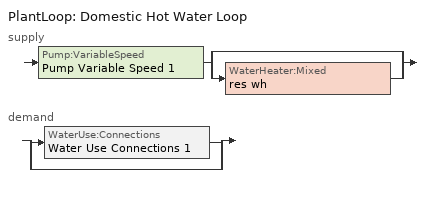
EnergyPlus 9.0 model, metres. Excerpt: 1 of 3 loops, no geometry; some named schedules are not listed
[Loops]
PlantLoop 'Domestic Hot Water Loop'
 supply: Pump:VariableSpeed 'Pump Variable Speed 1' > split
  | bypass
  | WaterHeater:Mixed 'res wh'
 demand: split
  | WaterUse:Connections 'Water Use Connections 1'
  | bypass
[PlantLoop]
Domestic Hot Water Loop: Fluid Type=Water; Plant Equipment Operation Scheme=Domestic Hot Water Loop Operation Schemes; Maximum Loop Temperature {C}=100; Minimum Loop Temperature {C}=0; Maximum Loop Flow Rate {m3/s}=0.01; Minimum Loop Flow Rate {m3/s}=0; Plant Loop Volume {m3}=0.003; Load Distribution Scheme=Optimal; Plant Loop Demand Calculation Scheme=SingleSetpoint
[Sizing:Plant]
Domestic Hot Water Loop: Loop Type=Heating; Design Loop Exit Temperature {C}=52.6667; Loop Design Temperature Difference {deltaC}=5.55556; Sizing Option=NonCoincident; Zone Timesteps in Averaging Window=1; Coincident Sizing Factor Mode=None
[Pump:VariableSpeed]
Pump Variable Speed 1: Design Maximum Flow Rate {m3/s}=0.01; Design Pump Head {Pa}=1; Design Power Consumption {W}=0; Motor Efficiency=1; Fraction of Motor Inefficiencies to Fluid Stream=0; Coefficient 1 of the Part Load Performance Curve=0; Coefficient 2 of the Part Load Performance Curve=1; Coefficient 3 of the Part Load Performance Curve=0; Coefficient 4 of the Part Load Performance Curve=0; Design Minimum Flow Rate {m3/s}=0; Pump Control Type=Intermittent; Skin Loss Radiative Fraction=0.5; Design Power Sizing Method=PowerPerFlowPerPressure; Design Electric Power per Unit Flow Rate {W/(m3/s)}=348701.1; Design Shaft Power per Unit Flow Rate per Unit Head=1.28205; Design Minimum Flow Rate Fraction=0
[WaterHeater:Mixed]
res wh: Tank Volume {m3}=0.136275; Setpoint Temperature Schedule=WH Setpoint Temp; Deadband Temperature Difference {deltaC}=2; Maximum Temperature Limit {C}=99; Heater Control Type=Cycle; Heater Maximum Capacity {W}=5500; Heater Minimum Capacity {W}=0; Heater Ignition Minimum Flow Rate {m3/s}=0; Heater Ignition Delay {s}=0; Heater Fuel Type=Electricity; Heater Thermal Efficiency=1; Off Cycle Parasitic Fuel Consumption Rate {W}=0; Off Cycle Parasitic Fuel Type=Electricity; Off Cycle Parasitic Heat Fraction to Tank=0; On Cycle Parasitic Fuel Consumption Rate {W}=0; On Cycle Parasitic Fuel Type=Electricity; On Cycle Parasitic Heat Fraction to Tank=0; Ambient Temperature Indicator=Zone; Ambient Temperature Zone=living; Off Cycle Loss Coefficient to Ambient Temperature {W/K}=1.20791; Off Cycle Loss Fraction to Zone=1; On Cycle Loss Coefficient to Ambient Temperature {W/K}=1.20791; On Cycle Loss Fraction to Zone=1; Use Side Effectiveness=1; Source Side Effectiveness=1; Use Side Design Flow Rate {m3/s}=Autosize; Source Side Design Flow Rate {m3/s}=Autosize; Indirect Water Heating Recovery Time {hr}=1.5; Source Side Flow Control Mode=IndirectHeatPrimarySetpoint
[SetpointManager:Scheduled]
Setpoint Manager Scheduled 1: Control Variable=Temperature; Schedule=dhw temp
[WaterUse:Connections]
Water Use Connections 1: Water Use Equipment Name 1=res cw; Water Use Equipment Name 2=res dw; Water Use Equipment Name 3=res shower; Water Use Equipment Name 4=res hot water distribution
[WaterUse:Equipment] Target Temperature Schedule=WH Setpoint Temp
Name | Peak Flow Rate {m3/s} | Flow Rate Fraction Schedule
res cw | 3.09357e-07 | Hot Water Draw Profile
res dw | 3.40478e-07 | Hot Water Draw Profile
res hot water distribution | 1.23954e-06 | Mixed Water Draw Profile
[PlantEquipmentOperationSchemes]
Domestic Hot Water Loop Operation Schemes: Control Scheme Object Type 1=PlantEquipmentOperation:HeatingLoad; Control Scheme Name 1=Domestic Hot Water Loop Heating Operation Scheme; Control Scheme Schedule Name 1=Always On Discrete
[PlantEquipmentOperation:HeatingLoad]
Domestic Hot Water Loop Heating Operation Scheme: Load Range Lower Limit 1 {W}=0; Load Range Upper Limit 1 {W}=1000000000; Range Equipment List Name 1=Domestic Hot Water Loop Heating Equipment List
[PlantEquipmentList]
Domestic Hot Water Loop Heating Equipment List: WaterHeater:Mixed, res wh
[Schedule:Day:Interval]
res shower allday1; res shower allday10; res shower allday11; res shower allday12; res shower allday2; res shower allday3; res shower allday4; res shower allday5; res shower allday6; res shower allday7; res shower allday8; res shower allday9: No, 01:00, 0.123457, 02:00, 0.0740741, 03:00, 0.0493827, 04:00, 0.0246914, 05:00, 0.0493827, 06:00, 0.0740741, 07:00, 0.197531, 08:00, 0.395062, 09:00, 0.592593, 10:00, 0.839506, 11:00, 0.962963, 12:00, 1, 13:00, 0.91358, 14:00, 0.82716, 15:00, 0.703704, 16:00, 0.753086, 17:00, 0.679012, 18:00, 0.666667, 20:00, 0.62963, 21:00, 0.641975, 22:00, 0.666667, 23:00, 0.54321, 24:00, 0.296296
Schedule Day 10: No, 24:00, 0
[Schedule:Week:Daily]
res shower Week Rule - Jan1-Jan6: Schedule Day 10, res shower allday1, res shower allday1, res shower allday1, res shower allday1, res shower allday1, res shower allday1, Schedule Day 10, Schedule Day 10, Schedule Day 10, Schedule Day 10, Schedule Day 10
res shower Week Rule - Jan7-Jan27: res shower allday1, res shower allday1, res shower allday1, res shower allday1, res shower allday1, res shower allday1, res shower allday1, Schedule Day 10, Schedule Day 10, Schedule Day 10, Schedule Day 10, Schedule Day 10
res shower Week Rule - Jan28-Feb3: res shower allday1, res shower allday1, res shower allday1, res shower allday1, res shower allday2, res shower allday2, res shower allday2, Schedule Day 10, Schedule Day 10, Schedule Day 10, Schedule Day 10, Schedule Day 10
res shower Week Rule - Feb4-Feb24: res shower allday2, res shower allday2, res shower allday2, res shower allday2, res shower allday2, res shower allday2, res shower allday2, Schedule Day 10, Schedule Day 10, Schedule Day 10, Schedule Day 10, Schedule Day 10
res shower Week Rule - Feb25-Mar3: res shower allday2, res shower allday2, res shower allday2, res shower allday2, res shower allday3, res shower allday3, res shower allday3, Schedule Day 10, Schedule Day 10, Schedule Day 10, Schedule Day 10, Schedule Day 10
res shower Week Rule - Mar4-Mar31: res shower allday3, res shower allday3, res shower allday3, res shower allday3, res shower allday3, res shower allday3, res shower allday3, Schedule Day 10, Schedule Day 10, Schedule Day 10, Schedule Day 10, Schedule Day 10
res shower Week Rule - Apr1-Apr28: res shower allday4, res shower allday4, res shower allday4, res shower allday4, res shower allday4, res shower allday4, res shower allday4, Schedule Day 10, Schedule Day 10, Schedule Day 10, Schedule Day 10, Schedule Day 10
res shower Week Rule - Apr29-May5: res shower allday4, res shower allday4, res shower allday5, res shower allday5, res shower allday5, res shower allday5, res shower allday5, Schedule Day 10, Schedule Day 10, Schedule Day 10, Schedule Day 10, Schedule Day 10
res shower Week Rule - May6-May26: res shower allday5, res shower allday5, res shower allday5, res shower allday5, res shower allday5, res shower allday5, res shower allday5, Schedule Day 10, Schedule Day 10, Schedule Day 10, Schedule Day 10, Schedule Day 10
res shower Week Rule - May27-Jun2: res shower allday5, res shower allday5, res shower allday5, res shower allday5, res shower allday5, res shower allday6, res shower allday6, Schedule Day 10, Schedule Day 10, Schedule Day 10, Schedule Day 10, Schedule Day 10
res shower Week Rule - Jun3-Jun30: res shower allday6, res shower allday6, res shower allday6, res shower allday6, res shower allday6, res shower allday6, res shower allday6, Schedule Day 10, Schedule Day 10, Schedule Day 10, Schedule Day 10, Schedule Day 10
res shower Week Rule - Jul1-Jul28: res shower allday7, res shower allday7, res shower allday7, res shower allday7, res shower allday7, res shower allday7, res shower allday7, Schedule Day 10, Schedule Day 10, Schedule Day 10, Schedule Day 10, Schedule Day 10
res shower Week Rule - Jul29-Aug4: res shower allday7, res shower allday7, res shower allday7, res shower allday8, res shower allday8, res shower allday8, res shower allday8, Schedule Day 10, Schedule Day 10, Schedule Day 10, Schedule Day 10, Schedule Day 10
res shower Week Rule - Aug5-Aug25: res shower allday8, res shower allday8, res shower allday8, res shower allday8, res shower allday8, res shower allday8, res shower allday8, Schedule Day 10, Schedule Day 10, Schedule Day 10, Schedule Day 10, Schedule Day 10
res shower Week Rule - Aug26-Sep1: res shower allday8, res shower allday8, res shower allday8, res shower allday8, res shower allday8, res shower allday8, res shower allday9, Schedule Day 10, Schedule Day 10, Schedule Day 10, Schedule Day 10, Schedule Day 10
res shower Week Rule - Sep2-Sep29: res shower allday9, res shower allday9, res shower allday9, res shower allday9, res shower allday9, res shower allday9, res shower allday9, Schedule Day 10, Schedule Day 10, Schedule Day 10, Schedule Day 10, Schedule Day 10
res shower Week Rule - Sep30-Oct6: res shower allday9, res shower allday10, res shower allday10, res shower allday10, res shower allday10, res shower allday10, res shower allday10, Schedule Day 10, Schedule Day 10, Schedule Day 10, Schedule Day 10, Schedule Day 10
res shower Week Rule - Oct7-Oct27: res shower allday10, res shower allday10, res shower allday10, res shower allday10, res shower allday10, res shower allday10, res shower allday10, Schedule Day 10, Schedule Day 10, Schedule Day 10, Schedule Day 10, Schedule Day 10
res shower Week Rule - Oct28-Nov3: res shower allday10, res shower allday10, res shower allday10, res shower allday10, res shower allday11, res shower allday11, res shower allday11, Schedule Day 10, Schedule Day 10, Schedule Day 10, Schedule Day 10, Schedule Day 10
res shower Week Rule - Nov4-Nov24: res shower allday11, res shower allday11, res shower allday11, res shower allday11, res shower allday11, res shower allday11, res shower allday11, Schedule Day 10, Schedule Day 10, Schedule Day 10, Schedule Day 10, Schedule Day 10
res shower Week Rule - Nov25-Dec1: res shower allday11, res shower allday11, res shower allday11, res shower allday11, res shower allday11, res shower allday11, res shower allday12, Schedule Day 10, Schedule Day 10, Schedule Day 10, Schedule Day 10, Schedule Day 10
res shower Week Rule - Dec2-Dec31: res shower allday12, res shower allday12, res shower allday12, res shower allday12, res shower allday12, res shower allday12, res shower allday12, Schedule Day 10, Schedule Day 10, Schedule Day 10, Schedule Day 10, Schedule Day 10
[Schedule:Year]
res shower: res shower Week Rule - Jan1-Jan6, 1, 1, 1, 6, res shower Week Rule - Jan7-Jan27, 1, 7, 1, 27, res shower Week Rule - Jan28-Feb3, 1, 28, 2, 3, res shower Week Rule - Feb4-Feb24, 2, 4, 2, 24, res shower Week Rule - Feb25-Mar3, 2, 25, 3, 3, res shower Week Rule - Mar4-Mar31, 3, 4, 3, 31, res shower Week Rule - Apr1-Apr28, 4, 1, 4, 28, res shower Week Rule - Apr29-May5, 4, 29, 5, 5, res shower Week Rule - May6-May26, 5, 6, 5, 26, res shower Week Rule - May27-Jun2, 5, 27, 6, 2, res shower Week Rule - Jun3-Jun30, 6, 3, 6, 30, res shower Week Rule - Jul1-Jul28, 7, 1, 7, 28, res shower Week Rule - Jul29-Aug4, 7, 29, 8, 4, res shower Week Rule - Aug5-Aug25, 8, 5, 8, 25, res shower Week Rule - Aug26-Sep1, 8, 26, 9, 1, res shower Week Rule - Sep2-Sep29, 9, 2, 9, 29, res shower Week Rule - Sep30-Oct6, 9, 30, 10, 6, res shower Week Rule - Oct7-Oct27, 10, 7, 10, 27, res shower Week Rule - Oct28-Nov3, 10, 28, 11, 3, res shower Week Rule - Nov4-Nov24, 11, 4, 11, 24, res shower Week Rule - Nov25-Dec1, 11, 25, 12, 1, res shower Week Rule - Dec2-Dec31, 12, 2, 12, 31
[Schedule:Constant]
Name | Hourly Value
Always On Discrete | 1
dhw temp; WH Setpoint Temp | 52.6667
